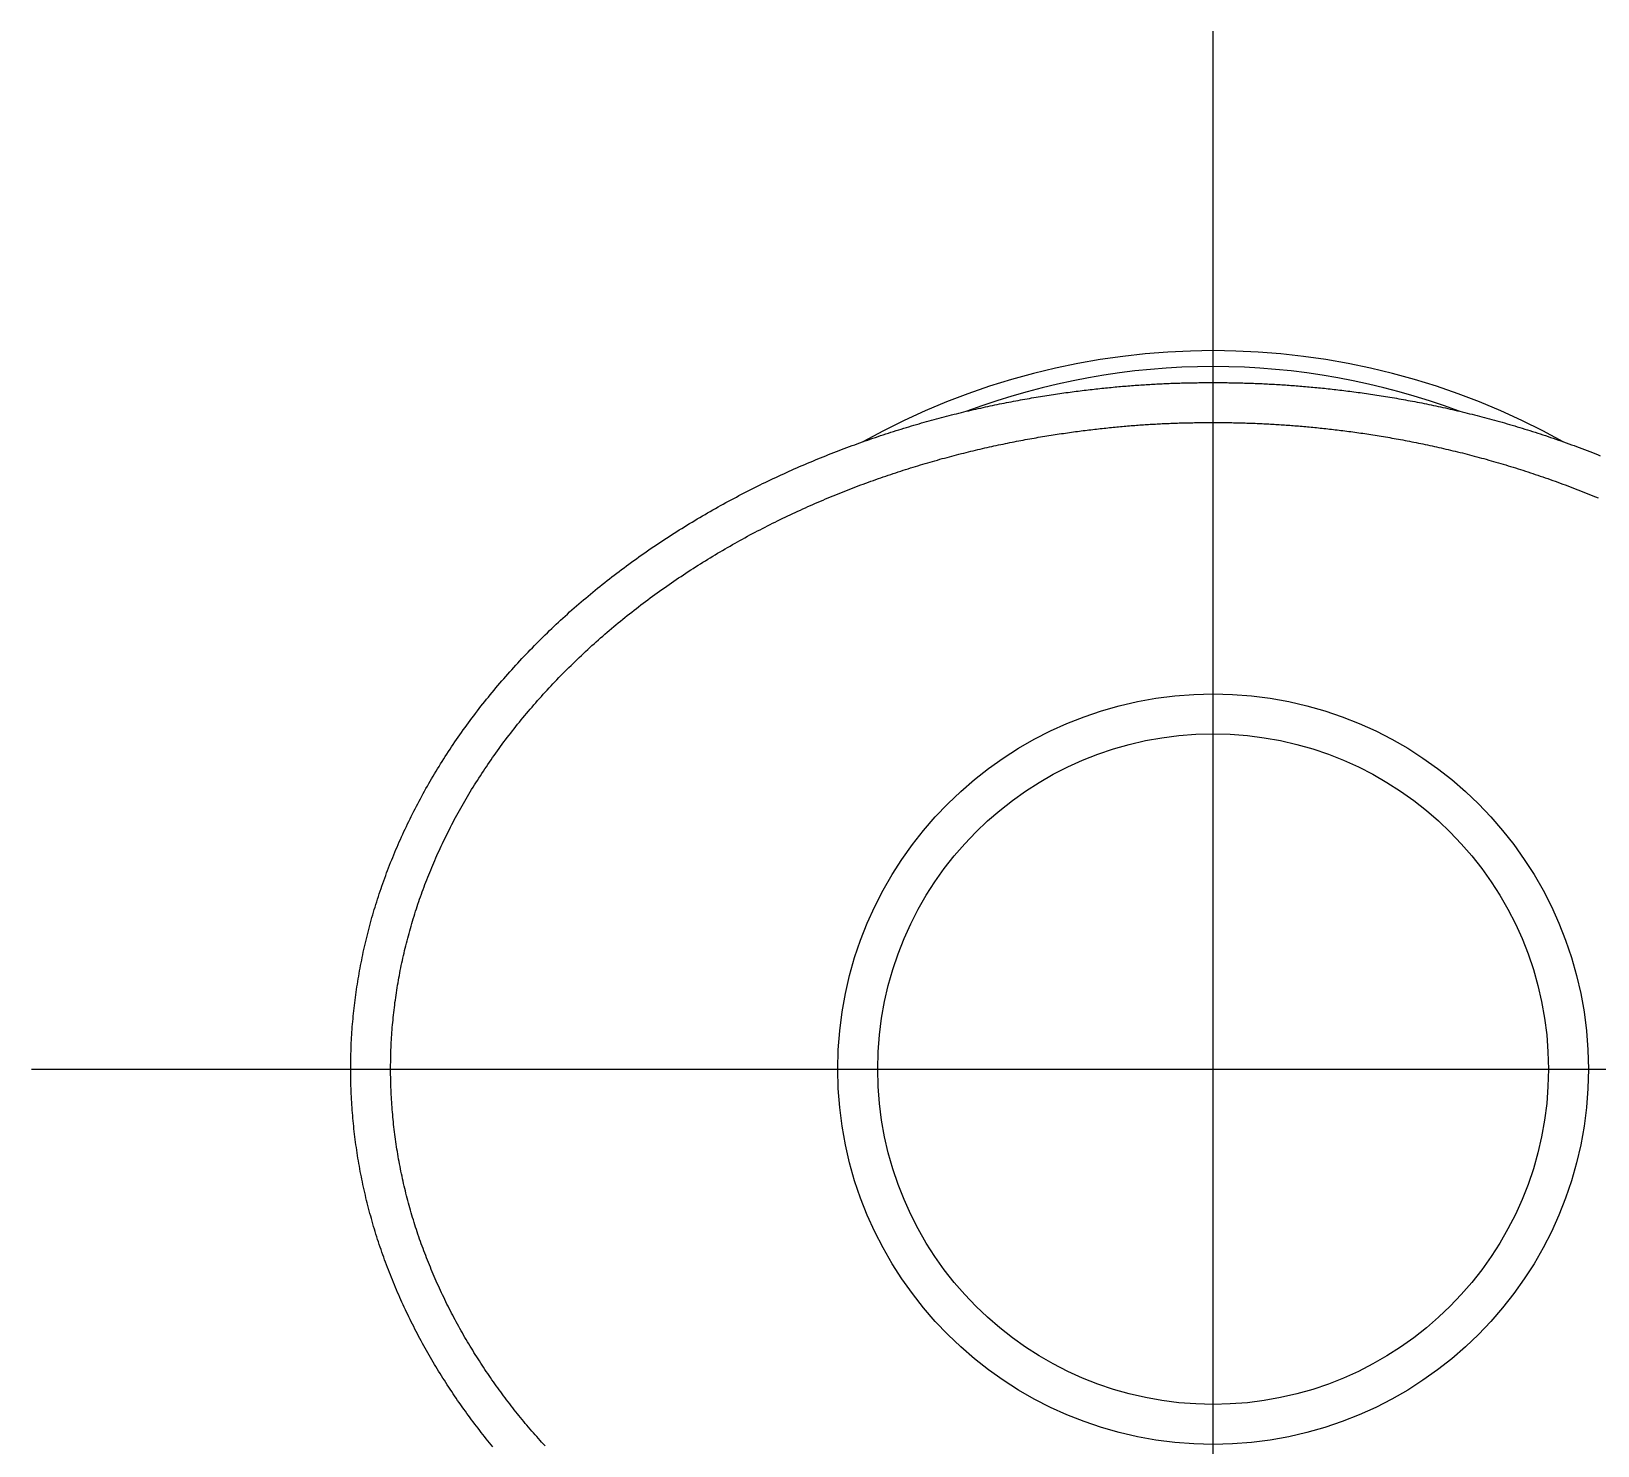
# Model space of a CAD drawing. Extents: x -29.9 to 42, y -37 to 6.5.
# Drawn here: x 27.17 to 36.97, y -2.36 to 6.5 of the extents above; entities that cross this region are included whole.
import ezdxf

# ---------------------------------------------------------------- set-up
doc = ezdxf.new("R2010")
doc.units = 0
doc.linetypes.add('CENTER', pattern=[50.8, 31.75, -6.35, 6.35, -6.35])
doc.layers.get('0').update_dxf_attribs({"linetype": 'CONTINUOUS'})
doc.layers.add('CENTER', color=1, linetype='CENTER')

msp = doc.modelspace()

# ---------------------------------------------------------------- linework, layer by layer
at = {"color": 7}
for points in [[(30.057, -2.366, 0), (30.0464, -2.3532, 0), (30.0359, -2.3404, 0), (30.0255, -2.3275, 0), (30.0151, -2.3146, 0), (30.0047, -2.3016, 0), (29.9944, -2.2886, 0), (29.9841, -2.2755, 0), (29.9739, -2.2624, 0), (29.9637, -2.2493, 0), (29.9536, -2.2361, 0), (29.9435, -2.2228, 0), (29.9335, -2.2096, 0), (29.9235, -2.1962, 0), (29.9136, -2.1829, 0), (29.9037, -2.1695, 0), (29.8939, -2.156, 0), (29.8841, -2.1425, 0), (29.8744, -2.129, 0), (29.8647, -2.1154, 0), (29.855, -2.1018, 0), (29.8455, -2.0881, 0), (29.8359, -2.0744, 0), (29.8265, -2.0606, 0), (29.8171, -2.0468, 0), (29.8077, -2.033, 0), (29.7984, -2.0191, 0), (29.7891, -2.0051, 0), (29.7799, -1.9911, 0), (29.7707, -1.9771, 0), (29.7616, -1.9631, 0), (29.7526, -1.9489, 0), (29.7436, -1.9348, 0), (29.7347, -1.9206, 0), (29.7258, -1.9064, 0), (29.7169, -1.8921, 0), (29.7082, -1.8778, 0), (29.6994, -1.8634, 0), (29.6908, -1.849, 0), (29.6822, -1.8345, 0), (29.6736, -1.82, 0), (29.6651, -1.8055, 0), (29.6567, -1.7909, 0), (29.6484, -1.7763, 0), (29.64, -1.7616, 0), (29.6318, -1.7469, 0), (29.6236, -1.7322, 0), (29.6155, -1.7174, 0), (29.6074, -1.7026, 0), (29.5995, -1.6877, 0), (29.5915, -1.6728, 0), (29.5837, -1.6579, 0), (29.5758, -1.6429, 0), (29.5681, -1.6279, 0), (29.5604, -1.6128, 0), (29.5528, -1.5978, 0), (29.5453, -1.5826, 0), (29.5378, -1.5675, 0), (29.5304, -1.5523, 0), (29.523, -1.5371, 0), (29.5157, -1.5218, 0), (29.5085, -1.5065, 0), (29.5014, -1.4912, 0), (29.4943, -1.4758, 0), (29.4873, -1.4604, 0), (29.4803, -1.445, 0), (29.4734, -1.4296, 0), (29.4666, -1.4141, 0), (29.4599, -1.3985, 0), (29.4532, -1.383, 0), (29.4466, -1.3674, 0), (29.4401, -1.3518, 0), (29.4336, -1.3362, 0), (29.4272, -1.3205, 0), (29.4209, -1.3048, 0), (29.4146, -1.2891, 0), (29.4085, -1.2733, 0), (29.4023, -1.2575, 0), (29.3963, -1.2417, 0), (29.3903, -1.2259, 0), (29.3845, -1.21, 0), (29.3786, -1.1941, 0), (29.3729, -1.1782, 0), (29.3672, -1.1622, 0), (29.3616, -1.1462, 0), (29.3561, -1.1302, 0), (29.3506, -1.1142, 0), (29.3453, -1.0982, 0), (29.34, -1.0821, 0), (29.3347, -1.066, 0), (29.3296, -1.0499, 0), (29.3245, -1.0337, 0), (29.3195, -1.0176, 0), (29.3146, -1.0014, 0), (29.3098, -0.9852, 0), (29.305, -0.9689, 0), (29.3003, -0.9527, 0), (29.2957, -0.9364, 0), (29.2912, -0.9201, 0), (29.2867, -0.9038, 0), (29.2823, -0.8874, 0), (29.278, -0.8711, 0), (29.2738, -0.8547, 0), (29.2697, -0.8383, 0), (29.2656, -0.8219, 0), (29.2617, -0.8055, 0), (29.2578, -0.789, 0), (29.254, -0.7726, 0), (29.2502, -0.7561, 0), (29.2466, -0.7396, 0), (29.243, -0.7231, 0), (29.2395, -0.7066, 0), (29.2361, -0.6901, 0), (29.2328, -0.6735, 0), (29.2295, -0.657, 0), (29.2263, -0.6404, 0), (29.2233, -0.6238, 0), (29.2202, -0.6072, 0), (29.2173, -0.5906, 0), (29.2145, -0.574, 0), (29.2117, -0.5573, 0), (29.209, -0.5407, 0), (29.2064, -0.524, 0), (29.2039, -0.5074, 0), (29.2014, -0.4907, 0), (29.1991, -0.474, 0), (29.1968, -0.4573, 0), (29.1946, -0.4406, 0), (29.1925, -0.4239, 0), (29.1904, -0.4072, 0), (29.1885, -0.3905, 0), (29.1866, -0.3737, 0), (29.1848, -0.357, 0), (29.1831, -0.3402, 0), (29.1815, -0.3235, 0), (29.1799, -0.3067, 0), (29.1785, -0.2899, 0), (29.1771, -0.2732, 0), (29.1758, -0.2564, 0), (29.1746, -0.2396, 0), (29.1734, -0.2228, 0), (29.1724, -0.206, 0), (29.1714, -0.1892, 0), (29.1705, -0.1724, 0), (29.1697, -0.1556, 0), (29.169, -0.1388, 0), (29.1683, -0.122, 0), (29.1678, -0.1052, 0), (29.1673, -0.0884, 0), (29.1669, -0.0715, 0), (29.1666, -0.0547, 0), (29.1663, -0.0379, 0), (29.1662, -0.0211, 0), (29.1661, -0.0043, 0), (29.1661, 0.0126, 0), (29.1662, 0.0294, 0), (29.1664, 0.0462, 0), (29.1667, 0.063, 0), (29.167, 0.0798, 0), (29.1675, 0.0967, 0), (29.168, 0.1135, 0), (29.1686, 0.1303, 0), (29.1692, 0.1471, 0), (29.17, 0.1639, 0), (29.1709, 0.1807, 0), (29.1718, 0.1975, 0), (29.1728, 0.2143, 0), (29.1739, 0.2311, 0), (29.1751, 0.2479, 0), (29.1763, 0.2647, 0), (29.1777, 0.2815, 0), (29.1791, 0.2983, 0), (29.1806, 0.3151, 0), (29.1822, 0.3319, 0), (29.1839, 0.3487, 0), (29.1856, 0.3655, 0), (29.1875, 0.3822, 0), (29.1894, 0.399, 0), (29.1914, 0.4158, 0), (29.1935, 0.4326, 0), (29.1957, 0.4493, 0), (29.1979, 0.4661, 0), (29.2002, 0.4829, 0), (29.2027, 0.4996, 0), (29.2052, 0.5164, 0), (29.2078, 0.5331, 0), (29.2104, 0.5498, 0), (29.2132, 0.5666, 0), (29.216, 0.5833, 0), (29.2189, 0.6, 0), (29.2219, 0.6167, 0), (29.225, 0.6334, 0), (29.2282, 0.6501, 0), (29.2314, 0.6668, 0), (29.2348, 0.6835, 0), (29.2382, 0.7002, 0), (29.2417, 0.7169, 0), (29.2452, 0.7335, 0), (29.2489, 0.7502, 0), (29.2527, 0.7668, 0), (29.2565, 0.7834, 0), (29.2604, 0.8001, 0), (29.2644, 0.8167, 0), (29.2685, 0.8333, 0), (29.2726, 0.8499, 0), (29.2769, 0.8665, 0), (29.2812, 0.8831, 0), (29.2856, 0.8997, 0), (29.2901, 0.9162, 0), (29.2947, 0.9328, 0), (29.2993, 0.9493, 0), (29.3041, 0.9658, 0), (29.3089, 0.9823, 0), (29.3138, 0.9989, 0), (29.3188, 1.0153, 0), (29.3239, 1.0318, 0), (29.329, 1.0483, 0), (29.3343, 1.0648, 0), (29.3396, 1.0812, 0), (29.345, 1.0976, 0), (29.3505, 1.1141, 0), (29.356, 1.1305, 0), (29.3617, 1.1469, 0), (29.3674, 1.1632, 0), (29.3732, 1.1796, 0), (29.3791, 1.196, 0), (29.3851, 1.2123, 0), (29.3912, 1.2286, 0), (29.3974, 1.2449, 0), (29.4036, 1.2612, 0), (29.4099, 1.2775, 0), (29.4163, 1.2937, 0), (29.4228, 1.31, 0), (29.4293, 1.3262, 0), (29.436, 1.3424, 0), (29.4427, 1.3586, 0), (29.4495, 1.3747, 0), (29.4564, 1.3909, 0), (29.4634, 1.407, 0), (29.4704, 1.4231, 0), (29.4776, 1.4392, 0), (29.4848, 1.4553, 0), (29.4921, 1.4714, 0), (29.4995, 1.4874, 0), (29.5069, 1.5034, 0), (29.5145, 1.5194, 0), (29.5221, 1.5354, 0), (29.5298, 1.5514, 0), (29.5376, 1.5673, 0), (29.5455, 1.5832, 0), (29.5534, 1.5991, 0), (29.5614, 1.615, 0), (29.5696, 1.6308, 0), (29.5777, 1.6466, 0), (29.586, 1.6624, 0), (29.5944, 1.6782, 0), (29.6028, 1.694, 0), (29.6113, 1.7097, 0), (29.6199, 1.7254, 0), (29.6286, 1.7411, 0), (29.6373, 1.7567, 0), (29.6462, 1.7724, 0), (29.6551, 1.788, 0), (29.6641, 1.8035, 0), (29.6731, 1.8191, 0), (29.6823, 1.8346, 0), (29.6915, 1.8501, 0), (29.7008, 1.8656, 0), (29.7102, 1.8811, 0), (29.7197, 1.8965, 0), (29.7292, 1.9119, 0), (29.7388, 1.9272, 0), (29.7486, 1.9426, 0), (29.7583, 1.9579, 0), (29.7682, 1.9732, 0), (29.7781, 1.9884, 0), (29.7882, 2.0037, 0), (29.7983, 2.0189, 0), (29.8084, 2.034, 0), (29.8187, 2.0492, 0), (29.829, 2.0643, 0), (29.8394, 2.0793, 0), (29.8499, 2.0944, 0), (29.8605, 2.1094, 0), (29.8711, 2.1244, 0), (29.8819, 2.1393, 0), (29.8927, 2.1543, 0), (29.9036, 2.1692, 0), (29.9145, 2.184, 0), (29.9256, 2.1988, 0), (29.9367, 2.2136, 0), (29.9479, 2.2284, 0), (29.9591, 2.2431, 0), (29.9705, 2.2578, 0), (29.9819, 2.2724, 0), (29.9934, 2.2871, 0), (30.005, 2.3016, 0), (30.0166, 2.3162, 0), (30.0283, 2.3307, 0), (30.0401, 2.3452, 0), (30.0519, 2.3596, 0), (30.0639, 2.374, 0), (30.0759, 2.3883, 0), (30.0879, 2.4026, 0), (30.1001, 2.4169, 0), (30.1123, 2.4312, 0), (30.1246, 2.4454, 0), (30.1369, 2.4595, 0), (30.1493, 2.4736, 0), (30.1618, 2.4877, 0), (30.1744, 2.5017, 0), (30.187, 2.5157, 0), (30.1997, 2.5297, 0), (30.2124, 2.5436, 0), (30.2252, 2.5574, 0), (30.2381, 2.5713, 0), (30.2511, 2.585, 0), (30.2641, 2.5987, 0), (30.2772, 2.6124, 0), (30.2903, 2.6261, 0), (30.3035, 2.6397, 0), (30.3168, 2.6532, 0), (30.3301, 2.6667, 0), (30.3435, 2.6801, 0), (30.357, 2.6935, 0), (30.3705, 2.7069, 0), (30.384, 2.7202, 0), (30.3977, 2.7334, 0), (30.4114, 2.7466, 0), (30.4251, 2.7598, 0), (30.4389, 2.7729, 0), (30.4528, 2.7859, 0), (30.4667, 2.7989, 0), (30.4807, 2.8119, 0), (30.4948, 2.8248, 0), (30.5089, 2.8376, 0), (30.523, 2.8504, 0), (30.5372, 2.8632, 0), (30.5515, 2.8758, 0), (30.5658, 2.8885, 0), (30.5802, 2.901, 0), (30.5946, 2.9135, 0), (30.6091, 2.926, 0), (30.6236, 2.9384, 0), (30.6382, 2.9508, 0), (30.6528, 2.9631, 0), (30.6675, 2.9753, 0), (30.6822, 2.9875, 0), (30.697, 2.9996, 0), (30.7118, 3.0117, 0), (30.7267, 3.0237, 0), (30.7416, 3.0356, 0), (30.7566, 3.0475, 0), (30.7716, 3.0594, 0), (30.7866, 3.0711, 0), (30.8017, 3.0829, 0), (30.8169, 3.0945, 0), (30.8321, 3.1061, 0), (30.8473, 3.1177, 0), (30.8625, 3.1292, 0), (30.8778, 3.1406, 0), (30.8932, 3.152, 0), (30.9086, 3.1633, 0), (30.924, 3.1745, 0), (30.9394, 3.1857, 0), (30.9549, 3.1968, 0), (30.9705, 3.2079, 0), (30.986, 3.2189, 0), (31.0016, 3.2299, 0), (31.0173, 3.2408, 0), (31.0329, 3.2516, 0), (31.0486, 3.2624, 0), (31.0644, 3.2731, 0), (31.0801, 3.2838, 0), (31.0959, 3.2944, 0), (31.1117, 3.3049, 0), (31.1276, 3.3154, 0), (31.1435, 3.3258, 0), (31.1594, 3.3361, 0), (31.1753, 3.3464, 0), (31.1913, 3.3567, 0), (31.2073, 3.3668, 0), (31.2233, 3.3769, 0), (31.2394, 3.387, 0), (31.2554, 3.3969, 0), (31.2715, 3.4069, 0), (31.2877, 3.4167, 0), (31.3038, 3.4265, 0), (31.32, 3.4362, 0), (31.3361, 3.4459, 0), (31.3523, 3.4555, 0), (31.3686, 3.4651, 0), (31.3848, 3.4745, 0), (31.4011, 3.4839, 0), (31.4174, 3.4933, 0), (31.4337, 3.5026, 0), (31.45, 3.5118, 0), (31.4663, 3.521, 0), (31.4827, 3.5301, 0), (31.499, 3.5391, 0), (31.5154, 3.5481, 0), (31.5318, 3.557, 0), (31.5482, 3.5658, 0), (31.5646, 3.5746, 0), (31.581, 3.5833, 0), (31.5975, 3.5919, 0), (31.6139, 3.6005, 0), (31.6303, 3.609, 0), (31.6468, 3.6175, 0), (31.6633, 3.6259, 0), (31.6797, 3.6342, 0), (31.6962, 3.6425, 0), (31.7127, 3.6507, 0), (31.7292, 3.6588, 0), (31.7457, 3.6669, 0), (31.7622, 3.6749, 0), (31.7787, 3.6828, 0), (31.7952, 3.6907, 0), (31.8117, 3.6985, 0), (31.8282, 3.7063, 0), (31.8447, 3.714, 0), (31.8612, 3.7216, 0), (31.8777, 3.7292, 0), (31.8942, 3.7367, 0), (31.9108, 3.7442, 0), (31.9273, 3.7515, 0), (31.9438, 3.7589, 0), (31.9603, 3.7662, 0), (31.9768, 3.7734, 0), (31.9933, 3.7805, 0), (32.0098, 3.7876, 0), (32.0263, 3.7946, 0), (32.0428, 3.8016, 0), (32.0593, 3.8085, 0), (32.0758, 3.8154, 0), (32.0922, 3.8221, 0), (32.1087, 3.8289, 0), (32.1252, 3.8356, 0), (32.1416, 3.8422, 0), (32.1581, 3.8487, 0), (32.1745, 3.8552, 0), (32.1909, 3.8616, 0), (32.2074, 3.868, 0), (32.2238, 3.8743, 0), (32.2402, 3.8806, 0), (32.2566, 3.8868, 0), (32.273, 3.893, 0), (32.2893, 3.899, 0), (32.3057, 3.9051, 0), (32.322, 3.9111, 0), (32.3383, 3.917, 0), (32.3547, 3.9228, 0), (32.371, 3.9286, 0), (32.3873, 3.9344, 0), (32.4035, 3.9401, 0), (32.4198, 3.9457, 0), (32.436, 3.9513, 0), (32.4522, 3.9568, 0), (32.4685, 3.9623, 0), (32.4846, 3.9677, 0), (32.5008, 3.9731, 0), (32.517, 3.9784, 0), (32.5331, 3.9836, 0), (32.5492, 3.9888, 0), (32.5653, 3.9939, 0), (32.5814, 3.999, 0), (32.5974, 4.0041, 0), (32.6134, 4.009, 0), (32.6295, 4.014, 0), (32.6454, 4.0188, 0), (32.6614, 4.0236, 0), (32.6773, 4.0284, 0), (32.6932, 4.0331, 0), (32.7091, 4.0377, 0), (32.725, 4.0423, 0), (32.7408, 4.0469, 0), (32.7566, 4.0514, 0), (32.7724, 4.0558, 0), (32.7881, 4.0602, 0), (32.8039, 4.0646, 0), (32.8195, 4.0688, 0), (32.8352, 4.0731, 0), (32.8508, 4.0773, 0), (32.8664, 4.0814, 0), (32.882, 4.0855, 0), (32.8975, 4.0895, 0), (32.913, 4.0935, 0), (32.9284, 4.0974, 0), (32.9439, 4.1013, 0), (32.9593, 4.1051, 0), (32.9746, 4.1089, 0), (32.9899, 4.1127, 0), (33.0052, 4.1163, 0), (33.0205, 4.12, 0), (33.0357, 4.1236, 0), (33.0508, 4.1271, 0), (33.0659, 4.1306, 0), (33.081, 4.1341, 0), (33.0961, 4.1375, 0), (33.1111, 4.1408, 0), (33.126, 4.1441, 0), (33.141, 4.1474, 0), (33.1558, 4.1506, 0), (33.1707, 4.1538, 0), (33.1855, 4.1569, 0), (33.2002, 4.16, 0), (33.2149, 4.1631, 0), (33.2296, 4.1661, 0), (33.2442, 4.169, 0), (33.2587, 4.1719, 0), (33.2733, 4.1748, 0), (33.2877, 4.1776, 0), (33.3021, 4.1804, 0), (33.3165, 4.1832, 0), (33.3308, 4.1859, 0), (33.3451, 4.1885, 0), (33.3593, 4.1911, 0), (33.3735, 4.1937, 0), (33.3876, 4.1962, 0), (33.4017, 4.1987, 0), (33.4157, 4.2012, 0), (33.4296, 4.2036, 0), (33.4435, 4.206, 0), (33.4574, 4.2083, 0), (33.4711, 4.2106, 0), (33.4849, 4.2129, 0), (33.4986, 4.2151, 0), (33.5122, 4.2172, 0), (33.5257, 4.2194, 0), (33.5392, 4.2215, 0), (33.5527, 4.2236, 0), (33.5661, 4.2256, 0), (33.5794, 4.2276, 0), (33.5927, 4.2295, 0), (33.6059, 4.2314, 0), (33.619, 4.2333, 0), (33.6321, 4.2352, 0), (33.6451, 4.237, 0), (33.658, 4.2388, 0), (33.6709, 4.2405, 0), (33.6838, 4.2422, 0), (33.6965, 4.2439, 0), (33.7092, 4.2455, 0), (33.7218, 4.2471, 0), (33.7344, 4.2487, 0), (33.7469, 4.2502, 0), (33.7593, 4.2518, 0), (33.7717, 4.2532, 0), (33.7841, 4.2547, 0), (33.7964, 4.2561, 0), (33.8087, 4.2575, 0), (33.8209, 4.2589, 0), (33.833, 4.2603, 0), (33.8451, 4.2616, 0), (33.8572, 4.2629, 0), (33.8692, 4.2642, 0), (33.8812, 4.2654, 0), (33.8931, 4.2667, 0), (33.905, 4.2679, 0), (33.9169, 4.269, 0), (33.9287, 4.2702, 0), (33.9405, 4.2713, 0), (33.9522, 4.2724, 0), (33.9639, 4.2735, 0), (33.9756, 4.2745, 0), (33.9872, 4.2756, 0), (33.9988, 4.2766, 0), (34.0104, 4.2776, 0), (34.0219, 4.2785, 0), (34.0334, 4.2794, 0), (34.0449, 4.2804, 0), (34.0563, 4.2812, 0), (34.0678, 4.2821, 0), (34.0791, 4.2829, 0), (34.0905, 4.2838, 0), (34.1018, 4.2846, 0), (34.1131, 4.2853, 0), (34.1244, 4.2861, 0), (34.1357, 4.2868, 0), (34.1469, 4.2875, 0), (34.1581, 4.2882, 0), (34.1693, 4.2889, 0), (34.1805, 4.2895, 0), (34.1917, 4.2901, 0), (34.2028, 4.2908, 0), (34.2139, 4.2913, 0), (34.225, 4.2919, 0), (34.2361, 4.2924, 0), (34.2472, 4.293, 0), (34.2582, 4.2934, 0), (34.2693, 4.2939, 0), (34.2803, 4.2944, 0), (34.2914, 4.2948, 0), (34.3024, 4.2953, 0), (34.3134, 4.2957, 0), (34.3244, 4.296, 0), (34.3354, 4.2964, 0), (34.3463, 4.2968, 0), (34.3573, 4.2971, 0), (34.3683, 4.2974, 0), (34.3793, 4.2977, 0), (34.3902, 4.298, 0), (34.4012, 4.2982, 0), (34.4122, 4.2984, 0), (34.4231, 4.2987, 0), (34.4341, 4.2989, 0), (34.4451, 4.2991, 0), (34.456, 4.2992, 0), (34.467, 4.2994, 0), (34.478, 4.2995, 0), (34.489, 4.2996, 0), (34.5, 4.2997, 0), (34.511, 4.2998, 0), (34.522, 4.2999, 0), (34.533, 4.2999, 0), (34.544, 4.3, 0), (34.555, 4.3, 0), (34.5661, 4.3, 0)], [(34.5661, 4.3, 0), (34.5771, 4.3, 0), (34.5882, 4.3, 0), (34.5992, 4.2999, 0), (34.6102, 4.2999, 0), (34.6212, 4.2998, 0), (34.6322, 4.2997, 0), (34.6432, 4.2996, 0), (34.6542, 4.2995, 0), (34.6652, 4.2993, 0), (34.6761, 4.2992, 0), (34.6871, 4.299, 0), (34.6981, 4.2988, 0), (34.709, 4.2986, 0), (34.72, 4.2984, 0), (34.731, 4.2981, 0), (34.7419, 4.2979, 0), (34.7529, 4.2976, 0), (34.7639, 4.2973, 0), (34.7749, 4.297, 0), (34.7858, 4.2966, 0), (34.7968, 4.2963, 0), (34.8078, 4.2959, 0), (34.8188, 4.2955, 0), (34.8298, 4.2951, 0), (34.8408, 4.2947, 0), (34.8519, 4.2942, 0), (34.8629, 4.2938, 0), (34.874, 4.2933, 0), (34.885, 4.2927, 0), (34.8961, 4.2922, 0), (34.9072, 4.2917, 0), (34.9183, 4.2911, 0), (34.9294, 4.2905, 0), (34.9406, 4.2899, 0), (34.9517, 4.2893, 0), (34.9629, 4.2886, 0), (34.9741, 4.288, 0), (34.9853, 4.2873, 0), (34.9965, 4.2866, 0), (35.0078, 4.2858, 0), (35.0191, 4.2851, 0), (35.0304, 4.2843, 0), (35.0417, 4.2835, 0), (35.0531, 4.2827, 0), (35.0645, 4.2818, 0), (35.0759, 4.281, 0), (35.0873, 4.2801, 0), (35.0988, 4.2792, 0), (35.1103, 4.2782, 0), (35.1218, 4.2773, 0), (35.1334, 4.2763, 0), (35.145, 4.2753, 0), (35.1566, 4.2743, 0), (35.1683, 4.2732, 0), (35.18, 4.2722, 0), (35.1917, 4.2711, 0), (35.2035, 4.27, 0), (35.2153, 4.2688, 0), (35.2272, 4.2677, 0), (35.2391, 4.2665, 0), (35.251, 4.2653, 0), (35.263, 4.264, 0), (35.275, 4.2628, 0), (35.2871, 4.2615, 0), (35.2992, 4.2602, 0), (35.3113, 4.2588, 0), (35.3235, 4.2575, 0), (35.3358, 4.2561, 0), (35.3481, 4.2547, 0), (35.3605, 4.2532, 0), (35.3729, 4.2518, 0), (35.3854, 4.2502, 0), (35.3979, 4.2487, 0), (35.4104, 4.2471, 0), (35.4231, 4.2455, 0), (35.4358, 4.2439, 0), (35.4485, 4.2422, 0), (35.4613, 4.2405, 0), (35.4741, 4.2388, 0), (35.487, 4.237, 0), (35.5, 4.2352, 0), (35.513, 4.2334, 0), (35.5261, 4.2315, 0), (35.5392, 4.2296, 0), (35.5524, 4.2277, 0), (35.5657, 4.2257, 0), (35.579, 4.2237, 0), (35.5924, 4.2216, 0), (35.6058, 4.2195, 0), (35.6193, 4.2174, 0), (35.6329, 4.2153, 0), (35.6465, 4.213, 0), (35.6602, 4.2108, 0), (35.674, 4.2085, 0), (35.6878, 4.2062, 0), (35.7017, 4.2038, 0), (35.7157, 4.2014, 0), (35.7297, 4.199, 0), (35.7437, 4.1965, 0), (35.7578, 4.194, 0), (35.772, 4.1914, 0), (35.7862, 4.1888, 0), (35.8005, 4.1861, 0), (35.8148, 4.1834, 0), (35.8292, 4.1807, 0), (35.8436, 4.1779, 0), (35.8581, 4.1751, 0), (35.8727, 4.1722, 0), (35.8872, 4.1693, 0), (35.9019, 4.1664, 0), (35.9166, 4.1634, 0), (35.9313, 4.1603, 0), (35.946, 4.1572, 0), (35.9609, 4.1541, 0), (35.9757, 4.1509, 0), (35.9906, 4.1477, 0), (36.0056, 4.1444, 0), (36.0206, 4.1411, 0), (36.0356, 4.1377, 0), (36.0507, 4.1343, 0), (36.0658, 4.1308, 0), (36.0809, 4.1273, 0), (36.0961, 4.1238, 0), (36.1114, 4.1202, 0), (36.1266, 4.1165, 0), (36.1419, 4.1128, 0), (36.1573, 4.1091, 0), (36.1727, 4.1053, 0), (36.1881, 4.1014, 0), (36.2035, 4.0975, 0), (36.219, 4.0936, 0), (36.2345, 4.0896, 0), (36.25, 4.0856, 0), (36.2656, 4.0815, 0), (36.2812, 4.0773, 0), (36.2968, 4.0731, 0), (36.3125, 4.0689, 0), (36.3282, 4.0646, 0), (36.3439, 4.0602, 0), (36.3597, 4.0558, 0), (36.3754, 4.0514, 0), (36.3912, 4.0469, 0), (36.4071, 4.0423, 0), (36.4229, 4.0377, 0), (36.4388, 4.033, 0), (36.4547, 4.0283, 0), (36.4706, 4.0236, 0), (36.4866, 4.0187, 0), (36.5026, 4.0139, 0), (36.5186, 4.0089, 0), (36.5346, 4.0039, 0), (36.5506, 3.9989, 0), (36.5667, 3.9938, 0), (36.5828, 3.9887, 0), (36.5989, 3.9835, 0), (36.615, 3.9783, 0), (36.6312, 3.9729, 0), (36.6473, 3.9676, 0), (36.6635, 3.9622, 0), (36.6797, 3.9567, 0), (36.696, 3.9512, 0), (36.7122, 3.9456, 0), (36.7285, 3.94, 0), (36.7447, 3.9343, 0), (36.761, 3.9285, 0), (36.7773, 3.9227, 0), (36.7936, 3.9169, 0), (36.81, 3.911, 0), (36.8263, 3.905, 0), (36.8427, 3.899, 0), (36.859, 3.8929, 0), (36.8754, 3.8867, 0), (36.8918, 3.8805, 0), (36.9082, 3.8743, 0), (36.9246, 3.8679, 0), (36.9411, 3.8616, 0), (36.9575, 3.8551, 0), (36.9739, 3.8486, 0), (36.9904, 3.8421, 0)], [(30.3829, -2.3599, 0), (30.3724, -2.3483, 0), (30.3619, -2.3367, 0), (30.3515, -2.3251, 0), (30.3411, -2.3134, 0), (30.3308, -2.3017, 0), (30.3205, -2.29, 0), (30.3102, -2.2782, 0), (30.3, -2.2664, 0), (30.2898, -2.2545, 0), (30.2797, -2.2426, 0), (30.2696, -2.2306, 0), (30.2596, -2.2187, 0), (30.2496, -2.2066, 0), (30.2397, -2.1946, 0), (30.2298, -2.1825, 0), (30.2199, -2.1703, 0), (30.2101, -2.1582, 0), (30.2003, -2.1459, 0), (30.1906, -2.1337, 0), (30.1809, -2.1214, 0), (30.1713, -2.109, 0), (30.1617, -2.0967, 0), (30.1522, -2.0842, 0), (30.1427, -2.0718, 0), (30.1333, -2.0593, 0), (30.1239, -2.0467, 0), (30.1146, -2.0342, 0), (30.1053, -2.0216, 0), (30.096, -2.0089, 0), (30.0868, -1.9962, 0), (30.0777, -1.9835, 0), (30.0686, -1.9707, 0), (30.0595, -1.9579, 0), (30.0505, -1.945, 0), (30.0416, -1.9322, 0), (30.0327, -1.9192, 0), (30.0238, -1.9063, 0), (30.015, -1.8933, 0), (30.0063, -1.8802, 0), (29.9976, -1.8671, 0), (29.9889, -1.854, 0), (29.9803, -1.8409, 0), (29.9718, -1.8276, 0), (29.9633, -1.8144, 0), (29.9549, -1.8011, 0), (29.9465, -1.7878, 0), (29.9381, -1.7745, 0), (29.9299, -1.7611, 0), (29.9216, -1.7476, 0), (29.9135, -1.7342, 0), (29.9053, -1.7206, 0), (29.8973, -1.7071, 0), (29.8893, -1.6935, 0), (29.8813, -1.6799, 0), (29.8734, -1.6662, 0), (29.8656, -1.6525, 0), (29.8578, -1.6388, 0), (29.8501, -1.625, 0), (29.8424, -1.6112, 0), (29.8348, -1.5974, 0), (29.8273, -1.5835, 0), (29.8198, -1.5696, 0), (29.8124, -1.5557, 0), (29.805, -1.5417, 0), (29.7977, -1.5277, 0), (29.7905, -1.5137, 0), (29.7833, -1.4996, 0), (29.7762, -1.4855, 0), (29.7691, -1.4714, 0), (29.7621, -1.4572, 0), (29.7552, -1.443, 0), (29.7483, -1.4288, 0), (29.7415, -1.4145, 0), (29.7348, -1.4002, 0), (29.7281, -1.3859, 0), (29.7215, -1.3716, 0), (29.7149, -1.3572, 0), (29.7085, -1.3428, 0), (29.702, -1.3284, 0), (29.6957, -1.3139, 0), (29.6894, -1.2994, 0), (29.6832, -1.2849, 0), (29.677, -1.2704, 0), (29.6709, -1.2558, 0), (29.6649, -1.2412, 0), (29.6589, -1.2266, 0), (29.653, -1.212, 0), (29.6472, -1.1973, 0), (29.6414, -1.1826, 0), (29.6357, -1.1679, 0), (29.6301, -1.1532, 0), (29.6245, -1.1384, 0), (29.619, -1.1236, 0), (29.6136, -1.1088, 0), (29.6083, -1.094, 0), (29.603, -1.0791, 0), (29.5978, -1.0642, 0), (29.5926, -1.0493, 0), (29.5875, -1.0344, 0), (29.5825, -1.0195, 0), (29.5776, -1.0045, 0), (29.5727, -0.9895, 0), (29.568, -0.9745, 0), (29.5632, -0.9595, 0), (29.5586, -0.9444, 0), (29.554, -0.9294, 0), (29.5495, -0.9143, 0), (29.5451, -0.8992, 0), (29.5407, -0.8841, 0), (29.5364, -0.8689, 0), (29.5322, -0.8538, 0), (29.5281, -0.8386, 0), (29.524, -0.8234, 0), (29.52, -0.8082, 0), (29.5161, -0.793, 0), (29.5123, -0.7778, 0), (29.5085, -0.7625, 0), (29.5048, -0.7473, 0), (29.5012, -0.732, 0), (29.4976, -0.7167, 0), (29.4942, -0.7014, 0), (29.4908, -0.6861, 0), (29.4875, -0.6707, 0), (29.4842, -0.6554, 0), (29.481, -0.64, 0), (29.4779, -0.6247, 0), (29.4749, -0.6093, 0), (29.472, -0.5939, 0), (29.4691, -0.5785, 0), (29.4663, -0.5631, 0), (29.4636, -0.5477, 0), (29.461, -0.5323, 0), (29.4584, -0.5168, 0), (29.4559, -0.5014, 0), (29.4535, -0.4859, 0), (29.4511, -0.4705, 0), (29.4489, -0.455, 0), (29.4467, -0.4395, 0), (29.4446, -0.424, 0), (29.4425, -0.4085, 0), (29.4405, -0.393, 0), (29.4387, -0.3775, 0), (29.4368, -0.362, 0), (29.4351, -0.3465, 0), (29.4334, -0.331, 0), (29.4319, -0.3154, 0), (29.4303, -0.2999, 0), (29.4289, -0.2843, 0), (29.4275, -0.2688, 0), (29.4263, -0.2532, 0), (29.4251, -0.2377, 0), (29.4239, -0.2221, 0), (29.4229, -0.2066, 0), (29.4219, -0.191, 0), (29.421, -0.1754, 0), (29.4202, -0.1598, 0), (29.4194, -0.1442, 0), (29.4187, -0.1287, 0), (29.4181, -0.1131, 0), (29.4176, -0.0975, 0), (29.4172, -0.0819, 0), (29.4168, -0.0663, 0), (29.4165, -0.0507, 0), (29.4163, -0.0351, 0), (29.4162, -0.0195, 0), (29.4161, -0.0039, 0), (29.4161, 0.0116, 0), (29.4162, 0.0272, 0), (29.4164, 0.0428, 0), (29.4166, 0.0584, 0), (29.417, 0.074, 0), (29.4174, 0.0896, 0), (29.4178, 0.1052, 0), (29.4184, 0.1208, 0), (29.419, 0.1364, 0), (29.4197, 0.1519, 0), (29.4205, 0.1675, 0), (29.4214, 0.1831, 0), (29.4223, 0.1987, 0), (29.4233, 0.2143, 0), (29.4244, 0.2298, 0), (29.4256, 0.2454, 0), (29.4268, 0.261, 0), (29.4281, 0.2766, 0), (29.4295, 0.2921, 0), (29.431, 0.3077, 0), (29.4326, 0.3233, 0), (29.4342, 0.3388, 0), (29.4359, 0.3544, 0), (29.4377, 0.37, 0), (29.4395, 0.3855, 0), (29.4415, 0.4011, 0), (29.4435, 0.4166, 0), (29.4456, 0.4322, 0), (29.4478, 0.4477, 0), (29.45, 0.4633, 0), (29.4523, 0.4788, 0), (29.4547, 0.4944, 0), (29.4572, 0.5099, 0), (29.4598, 0.5254, 0), (29.4624, 0.5409, 0), (29.4651, 0.5565, 0), (29.4679, 0.572, 0), (29.4707, 0.5875, 0), (29.4737, 0.603, 0), (29.4767, 0.6185, 0), (29.4798, 0.634, 0), (29.483, 0.6495, 0), (29.4862, 0.6649, 0), (29.4895, 0.6804, 0), (29.4929, 0.6959, 0), (29.4964, 0.7113, 0), (29.5, 0.7268, 0), (29.5036, 0.7422, 0), (29.5073, 0.7577, 0), (29.5111, 0.7731, 0), (29.515, 0.7885, 0), (29.5189, 0.804, 0), (29.5229, 0.8194, 0), (29.527, 0.8348, 0), (29.5312, 0.8502, 0), (29.5355, 0.8656, 0), (29.5398, 0.8809, 0), (29.5442, 0.8963, 0), (29.5487, 0.9117, 0), (29.5533, 0.927, 0), (29.5579, 0.9424, 0), (29.5626, 0.9577, 0), (29.5674, 0.973, 0), (29.5723, 0.9884, 0), (29.5772, 1.0037, 0), (29.5823, 1.019, 0), (29.5874, 1.0342, 0), (29.5926, 1.0495, 0), (29.5978, 1.0648, 0), (29.6032, 1.08, 0), (29.6086, 1.0953, 0), (29.6141, 1.1105, 0), (29.6197, 1.1257, 0), (29.6253, 1.1409, 0), (29.6311, 1.1561, 0), (29.6369, 1.1713, 0), (29.6428, 1.1865, 0), (29.6487, 1.2016, 0), (29.6548, 1.2168, 0), (29.6609, 1.2319, 0), (29.6671, 1.247, 0), (29.6734, 1.2621, 0), (29.6797, 1.2772, 0), (29.6861, 1.2923, 0), (29.6927, 1.3073, 0), (29.6992, 1.3224, 0), (29.7059, 1.3374, 0), (29.7126, 1.3524, 0), (29.7195, 1.3674, 0), (29.7263, 1.3824, 0), (29.7333, 1.3973, 0), (29.7404, 1.4123, 0), (29.7475, 1.4272, 0), (29.7547, 1.4421, 0), (29.762, 1.457, 0), (29.7693, 1.4719, 0), (29.7767, 1.4867, 0), (29.7843, 1.5016, 0), (29.7918, 1.5164, 0), (29.7995, 1.5312, 0), (29.8072, 1.546, 0), (29.815, 1.5607, 0), (29.8229, 1.5755, 0), (29.8309, 1.5902, 0), (29.8389, 1.6049, 0), (29.8471, 1.6196, 0), (29.8553, 1.6342, 0), (29.8635, 1.6489, 0), (29.8719, 1.6635, 0), (29.8803, 1.6781, 0), (29.8888, 1.6927, 0), (29.8974, 1.7072, 0), (29.906, 1.7217, 0), (29.9147, 1.7362, 0), (29.9235, 1.7507, 0), (29.9324, 1.7652, 0), (29.9414, 1.7796, 0), (29.9504, 1.794, 0), (29.9595, 1.8084, 0), (29.9687, 1.8228, 0), (29.9779, 1.8371, 0), (29.9873, 1.8515, 0), (29.9967, 1.8658, 0), (30.0062, 1.88, 0), (30.0157, 1.8943, 0), (30.0253, 1.9085, 0), (30.0351, 1.9227, 0), (30.0448, 1.9368, 0), (30.0547, 1.951, 0), (30.0646, 1.9651, 0), (30.0746, 1.9792, 0), (30.0847, 1.9932, 0), (30.0949, 2.0073, 0), (30.1051, 2.0213, 0), (30.1154, 2.0352, 0), (30.1258, 2.0492, 0), (30.1363, 2.0631, 0), (30.1468, 2.077, 0), (30.1574, 2.0909, 0), (30.1681, 2.1047, 0), (30.1789, 2.1185, 0), (30.1897, 2.1322, 0), (30.2006, 2.146, 0), (30.2115, 2.1597, 0), (30.2226, 2.1733, 0), (30.2337, 2.187, 0), (30.2448, 2.2006, 0), (30.2561, 2.2142, 0), (30.2674, 2.2277, 0), (30.2788, 2.2412, 0), (30.2902, 2.2546, 0), (30.3018, 2.2681, 0), (30.3133, 2.2815, 0), (30.325, 2.2948, 0), (30.3367, 2.3081, 0), (30.3485, 2.3214, 0), (30.3603, 2.3347, 0), (30.3723, 2.3479, 0), (30.3842, 2.3611, 0), (30.3963, 2.3742, 0), (30.4084, 2.3873, 0), (30.4206, 2.4003, 0), (30.4328, 2.4133, 0), (30.4451, 2.4263, 0), (30.4575, 2.4392, 0), (30.4699, 2.4521, 0), (30.4824, 2.465, 0), (30.4949, 2.4778, 0), (30.5075, 2.4906, 0), (30.5202, 2.5033, 0), (30.5329, 2.516, 0), (30.5457, 2.5286, 0), (30.5586, 2.5412, 0), (30.5715, 2.5537, 0), (30.5844, 2.5662, 0), (30.5975, 2.5787, 0), (30.6105, 2.5911, 0), (30.6237, 2.6034, 0), (30.6369, 2.6157, 0), (30.6501, 2.628, 0), (30.6634, 2.6402, 0), (30.6768, 2.6524, 0), (30.6902, 2.6645, 0), (30.7037, 2.6766, 0), (30.7172, 2.6886, 0), (30.7308, 2.7006, 0), (30.7444, 2.7125, 0), (30.7581, 2.7244, 0), (30.7718, 2.7362, 0), (30.7856, 2.748, 0), (30.7995, 2.7597, 0), (30.8133, 2.7714, 0), (30.8273, 2.783, 0), (30.8413, 2.7946, 0), (30.8553, 2.8061, 0), (30.8694, 2.8175, 0), (30.8835, 2.8289, 0), (30.8977, 2.8403, 0), (30.9119, 2.8516, 0), (30.9261, 2.8628, 0), (30.9404, 2.874, 0), (30.9548, 2.8852, 0), (30.9692, 2.8963, 0), (30.9836, 2.9073, 0), (30.9981, 2.9183, 0), (31.0126, 2.9292, 0), (31.0272, 2.9401, 0), (31.0418, 2.9509, 0), (31.0564, 2.9617, 0), (31.0711, 2.9724, 0), (31.0858, 2.983, 0), (31.1005, 2.9936, 0), (31.1153, 3.0042, 0), (31.1301, 3.0146, 0), (31.145, 3.0251, 0), (31.1598, 3.0354, 0), (31.1748, 3.0458, 0), (31.1897, 3.056, 0), (31.2047, 3.0662, 0), (31.2197, 3.0764, 0), (31.2348, 3.0865, 0), (31.2499, 3.0965, 0), (31.265, 3.1065, 0), (31.2801, 3.1164, 0), (31.2953, 3.1263, 0), (31.3105, 3.1361, 0), (31.3257, 3.1458, 0), (31.341, 3.1555, 0), (31.3562, 3.1652, 0), (31.3715, 3.1748, 0), (31.3869, 3.1843, 0), (31.4022, 3.1937, 0), (31.4176, 3.2031, 0), (31.433, 3.2125, 0), (31.4484, 3.2218, 0), (31.4639, 3.231, 0), (31.4793, 3.2402, 0), (31.4948, 3.2493, 0), (31.5103, 3.2583, 0), (31.5259, 3.2673, 0), (31.5414, 3.2762, 0), (31.557, 3.2851, 0), (31.5726, 3.2939, 0), (31.5882, 3.3027, 0), (31.6038, 3.3114, 0), (31.6194, 3.32, 0), (31.6351, 3.3286, 0), (31.6507, 3.3371, 0), (31.6664, 3.3455, 0), (31.6821, 3.3539, 0), (31.6978, 3.3622, 0), (31.7135, 3.3705, 0), (31.7292, 3.3787, 0), (31.745, 3.3868, 0), (31.7607, 3.3949, 0), (31.7764, 3.4029, 0), (31.7922, 3.4109, 0), (31.8079, 3.4188, 0), (31.8237, 3.4266, 0), (31.8395, 3.4344, 0), (31.8553, 3.4421, 0), (31.8711, 3.4498, 0), (31.8868, 3.4574, 0), (31.9026, 3.465, 0), (31.9184, 3.4724, 0), (31.9342, 3.4799, 0), (31.9501, 3.4872, 0), (31.9659, 3.4946, 0), (31.9817, 3.5018, 0), (31.9975, 3.509, 0), (32.0133, 3.5162, 0), (32.0291, 3.5232, 0), (32.0449, 3.5302, 0), (32.0607, 3.5372, 0), (32.0765, 3.5441, 0), (32.0924, 3.551, 0), (32.1082, 3.5577, 0), (32.124, 3.5645, 0), (32.1398, 3.5712, 0), (32.1556, 3.5778, 0), (32.1714, 3.5844, 0), (32.1872, 3.5909, 0), (32.2029, 3.5973, 0), (32.2187, 3.6037, 0), (32.2345, 3.61, 0), (32.2503, 3.6163, 0), (32.266, 3.6225, 0), (32.2818, 3.6287, 0), (32.2975, 3.6348, 0), (32.3133, 3.6409, 0), (32.329, 3.6469, 0), (32.3447, 3.6529, 0), (32.3604, 3.6587, 0), (32.3761, 3.6646, 0), (32.3918, 3.6704, 0), (32.4075, 3.6761, 0), (32.4232, 3.6818, 0), (32.4388, 3.6874, 0), (32.4545, 3.693, 0), (32.4701, 3.6985, 0), (32.4857, 3.704, 0), (32.5013, 3.7094, 0), (32.5169, 3.7147, 0), (32.5325, 3.72, 0), (32.548, 3.7253, 0), (32.5635, 3.7305, 0), (32.5791, 3.7356, 0), (32.5946, 3.7407, 0), (32.6101, 3.7458, 0), (32.6255, 3.7507, 0), (32.641, 3.7557, 0), (32.6564, 3.7606, 0), (32.6718, 3.7654, 0), (32.6872, 3.7702, 0), (32.7026, 3.7749, 0), (32.7179, 3.7796, 0), (32.7333, 3.7842, 0), (32.7486, 3.7888, 0), (32.7639, 3.7933, 0), (32.7791, 3.7978, 0), (32.7943, 3.8022, 0), (32.8096, 3.8065, 0), (32.8247, 3.8108, 0), (32.8399, 3.8151, 0), (32.855, 3.8193, 0), (32.8701, 3.8235, 0), (32.8852, 3.8276, 0), (32.9002, 3.8317, 0), (32.9153, 3.8357, 0), (32.9302, 3.8397, 0), (32.9452, 3.8436, 0), (32.9601, 3.8475, 0), (32.975, 3.8513, 0), (32.9899, 3.8551, 0), (33.0047, 3.8588, 0), (33.0195, 3.8625, 0), (33.0342, 3.8661, 0), (33.049, 3.8697, 0), (33.0636, 3.8733, 0), (33.0783, 3.8768, 0), (33.0929, 3.8802, 0), (33.1075, 3.8836, 0), (33.122, 3.887, 0), (33.1365, 3.8903, 0), (33.151, 3.8936, 0), (33.1654, 3.8968, 0), (33.1798, 3.9, 0), (33.1942, 3.9031, 0), (33.2085, 3.9062, 0), (33.2228, 3.9093, 0), (33.237, 3.9123, 0), (33.2512, 3.9153, 0), (33.2653, 3.9182, 0), (33.2794, 3.9211, 0), (33.2934, 3.9239, 0), (33.3075, 3.9267, 0), (33.3214, 3.9295, 0), (33.3353, 3.9322, 0), (33.3492, 3.9349, 0), (33.363, 3.9375, 0), (33.3768, 3.9401, 0), (33.3905, 3.9427, 0), (33.4042, 3.9452, 0), (33.4178, 3.9477, 0), (33.4314, 3.9501, 0), (33.4449, 3.9525, 0), (33.4584, 3.9549, 0), (33.4718, 3.9572, 0), (33.4852, 3.9595, 0), (33.4985, 3.9617, 0), (33.5118, 3.9639, 0), (33.525, 3.9661, 0), (33.5382, 3.9682, 0), (33.5513, 3.9703, 0), (33.5644, 3.9724, 0), (33.5773, 3.9744, 0), (33.5903, 3.9764, 0), (33.6032, 3.9783, 0), (33.616, 3.9803, 0), (33.6288, 3.9821, 0), (33.6415, 3.984, 0), (33.6541, 3.9858, 0), (33.6667, 3.9876, 0), (33.6792, 3.9893, 0), (33.6917, 3.991, 0), (33.7041, 3.9927, 0), (33.7164, 3.9943, 0), (33.7287, 3.996, 0), (33.7409, 3.9975, 0), (33.7531, 3.9991, 0), (33.7652, 4.0006, 0), (33.7772, 4.0021, 0), (33.7892, 4.0035, 0), (33.8011, 4.005, 0), (33.813, 4.0064, 0), (33.8249, 4.0078, 0), (33.8367, 4.0091, 0), (33.8484, 4.0104, 0), (33.8601, 4.0118, 0), (33.8718, 4.013, 0), (33.8834, 4.0143, 0), (33.895, 4.0155, 0), (33.9065, 4.0167, 0), (33.918, 4.0179, 0), (33.9295, 4.0191, 0), (33.9409, 4.0202, 0), (33.9523, 4.0213, 0), (33.9636, 4.0224, 0), (33.9749, 4.0234, 0), (33.9862, 4.0245, 0), (33.9974, 4.0255, 0), (34.0086, 4.0265, 0), (34.0198, 4.0274, 0), (34.0309, 4.0284, 0), (34.042, 4.0293, 0), (34.0531, 4.0302, 0), (34.0641, 4.0311, 0), (34.0752, 4.0319, 0), (34.0862, 4.0328, 0), (34.0971, 4.0336, 0), (34.1081, 4.0344, 0), (34.119, 4.0351, 0), (34.1299, 4.0359, 0), (34.1407, 4.0366, 0), (34.1516, 4.0373, 0), (34.1624, 4.038, 0), (34.1732, 4.0386, 0), (34.184, 4.0393, 0), (34.1947, 4.0399, 0), (34.2055, 4.0405, 0), (34.2162, 4.0411, 0), (34.2269, 4.0416, 0), (34.2376, 4.0422, 0), (34.2483, 4.0427, 0), (34.2589, 4.0432, 0), (34.2696, 4.0437, 0), (34.2802, 4.0442, 0), (34.2909, 4.0446, 0), (34.3015, 4.045, 0), (34.3121, 4.0454, 0), (34.3227, 4.0458, 0), (34.3333, 4.0462, 0), (34.3439, 4.0465, 0), (34.3544, 4.0469, 0), (34.365, 4.0472, 0), (34.3756, 4.0475, 0), (34.3862, 4.0478, 0), (34.3967, 4.048, 0), (34.4073, 4.0483, 0), (34.4178, 4.0485, 0), (34.4284, 4.0487, 0), (34.439, 4.0489, 0), (34.4495, 4.0491, 0), (34.4601, 4.0492, 0), (34.4707, 4.0494, 0), (34.4812, 4.0495, 0), (34.4918, 4.0496, 0), (34.5024, 4.0497, 0), (34.513, 4.0498, 0), (34.5236, 4.0499, 0), (34.5342, 4.0499, 0), (34.5448, 4.05, 0), (34.5554, 4.05, 0), (34.5661, 4.05, 0)], [(34.5661, 4.05, 0), (34.5767, 4.05, 0), (34.5873, 4.05, 0), (34.598, 4.0499, 0), (34.6086, 4.0499, 0), (34.6192, 4.0498, 0), (34.6298, 4.0497, 0), (34.6403, 4.0496, 0), (34.6509, 4.0495, 0), (34.6615, 4.0494, 0), (34.6721, 4.0492, 0), (34.6826, 4.049, 0), (34.6932, 4.0489, 0), (34.7038, 4.0487, 0), (34.7143, 4.0484, 0), (34.7249, 4.0482, 0), (34.7355, 4.048, 0), (34.746, 4.0477, 0), (34.7566, 4.0474, 0), (34.7672, 4.0471, 0), (34.7777, 4.0468, 0), (34.7883, 4.0464, 0), (34.7989, 4.0461, 0), (34.8095, 4.0457, 0), (34.8201, 4.0453, 0), (34.8307, 4.0449, 0), (34.8413, 4.0444, 0), (34.852, 4.044, 0), (34.8626, 4.0435, 0), (34.8733, 4.043, 0), (34.8839, 4.0425, 0), (34.8946, 4.042, 0), (34.9053, 4.0414, 0), (34.916, 4.0409, 0), (34.9267, 4.0403, 0), (34.9375, 4.0397, 0), (34.9482, 4.039, 0), (34.959, 4.0384, 0), (34.9698, 4.0377, 0), (34.9806, 4.037, 0), (34.9915, 4.0363, 0), (35.0024, 4.0356, 0), (35.0132, 4.0349, 0), (35.0242, 4.0341, 0), (35.0351, 4.0333, 0), (35.0461, 4.0325, 0), (35.0571, 4.0317, 0), (35.0681, 4.0308, 0), (35.0791, 4.0299, 0), (35.0902, 4.029, 0), (35.1013, 4.0281, 0), (35.1124, 4.0272, 0), (35.1236, 4.0262, 0), (35.1348, 4.0252, 0), (35.146, 4.0242, 0), (35.1573, 4.0232, 0), (35.1686, 4.0222, 0), (35.1799, 4.0211, 0), (35.1913, 4.02, 0), (35.2027, 4.0189, 0), (35.2142, 4.0177, 0), (35.2257, 4.0166, 0), (35.2372, 4.0154, 0), (35.2488, 4.0142, 0), (35.2604, 4.0129, 0), (35.2721, 4.0117, 0), (35.2838, 4.0104, 0), (35.2955, 4.0091, 0), (35.3073, 4.0077, 0), (35.3192, 4.0064, 0), (35.3311, 4.005, 0), (35.343, 4.0035, 0), (35.355, 4.0021, 0), (35.3671, 4.0006, 0), (35.3792, 3.9991, 0), (35.3913, 3.9975, 0), (35.4035, 3.996, 0), (35.4158, 3.9944, 0), (35.4281, 3.9927, 0), (35.4405, 3.9911, 0), (35.4529, 3.9894, 0), (35.4654, 3.9876, 0), (35.4779, 3.9859, 0), (35.4905, 3.9841, 0), (35.5031, 3.9822, 0), (35.5158, 3.9804, 0), (35.5286, 3.9785, 0), (35.5414, 3.9765, 0), (35.5543, 3.9745, 0), (35.5672, 3.9725, 0), (35.5802, 3.9705, 0), (35.5933, 3.9684, 0), (35.6064, 3.9663, 0), (35.6196, 3.9641, 0), (35.6328, 3.9619, 0), (35.6461, 3.9597, 0), (35.6595, 3.9574, 0), (35.6729, 3.9551, 0), (35.6864, 3.9528, 0), (35.6999, 3.9504, 0), (35.7135, 3.9479, 0), (35.7271, 3.9455, 0), (35.7408, 3.943, 0), (35.7546, 3.9404, 0), (35.7683, 3.9378, 0), (35.7822, 3.9352, 0), (35.7961, 3.9325, 0), (35.81, 3.9298, 0), (35.824, 3.927, 0), (35.838, 3.9242, 0), (35.8521, 3.9214, 0), (35.8662, 3.9185, 0), (35.8803, 3.9156, 0), (35.8946, 3.9126, 0), (35.9088, 3.9096, 0), (35.9231, 3.9065, 0), (35.9374, 3.9034, 0), (35.9518, 3.9003, 0), (35.9662, 3.8971, 0), (35.9807, 3.8938, 0), (35.9952, 3.8905, 0), (36.0097, 3.8872, 0), (36.0243, 3.8838, 0), (36.0389, 3.8804, 0), (36.0535, 3.877, 0), (36.0682, 3.8735, 0), (36.0829, 3.8699, 0), (36.0977, 3.8663, 0), (36.1124, 3.8626, 0), (36.1273, 3.859, 0), (36.1421, 3.8552, 0), (36.157, 3.8514, 0), (36.1719, 3.8476, 0), (36.1868, 3.8437, 0), (36.2018, 3.8397, 0), (36.2168, 3.8358, 0), (36.2318, 3.8317, 0), (36.2468, 3.8276, 0), (36.2619, 3.8235, 0), (36.277, 3.8193, 0), (36.2922, 3.8151, 0), (36.3073, 3.8108, 0), (36.3225, 3.8065, 0), (36.3377, 3.8021, 0), (36.3529, 3.7977, 0), (36.3682, 3.7932, 0), (36.3835, 3.7887, 0), (36.3988, 3.7841, 0), (36.4141, 3.7795, 0), (36.4294, 3.7748, 0), (36.4448, 3.77, 0), (36.4602, 3.7653, 0), (36.4756, 3.7604, 0), (36.491, 3.7555, 0), (36.5065, 3.7506, 0), (36.5219, 3.7456, 0), (36.5374, 3.7406, 0), (36.5529, 3.7355, 0), (36.5684, 3.7304, 0), (36.584, 3.7252, 0), (36.5995, 3.7199, 0), (36.6151, 3.7146, 0), (36.6307, 3.7092, 0), (36.6463, 3.7038, 0), (36.6619, 3.6984, 0), (36.6775, 3.6929, 0), (36.6932, 3.6873, 0), (36.7088, 3.6817, 0), (36.7245, 3.676, 0), (36.7402, 3.6703, 0), (36.7559, 3.6645, 0), (36.7716, 3.6587, 0), (36.7873, 3.6528, 0), (36.803, 3.6468, 0), (36.8187, 3.6408, 0), (36.8345, 3.6347, 0), (36.8502, 3.6286, 0), (36.866, 3.6225, 0), (36.8817, 3.6162, 0), (36.8975, 3.61, 0), (36.9133, 3.6036, 0), (36.9291, 3.5972, 0), (36.9449, 3.5908, 0), (36.9607, 3.5843, 0), (36.9765, 3.5777, 0)]]:
    msp.add_polyline3d(points, dxfattribs=at)
at = {"color": 7, "linetype": 'CONTINUOUS'}
for radius in [2.35, 2.1]:
    msp.add_circle((34.5661, 0), radius, dxfattribs=at)
for radius, start, end in [(4.5, 60.83239, 119.16761), (4.4, 69.48553, 110.51447)]:
    msp.add_arc((34.5661, 0), radius, start, end, dxfattribs=at)
at = {"layer": 'CENTER', "color": 1, "linetype": 'CENTER'}
for p, q in [((34.5661, -21.8), (34.5661, 6.5)), ((27.1663, 0), (41.966, 0))]:
    msp.add_line(p, q, dxfattribs=at)

doc.saveas('drawing.dxf')
